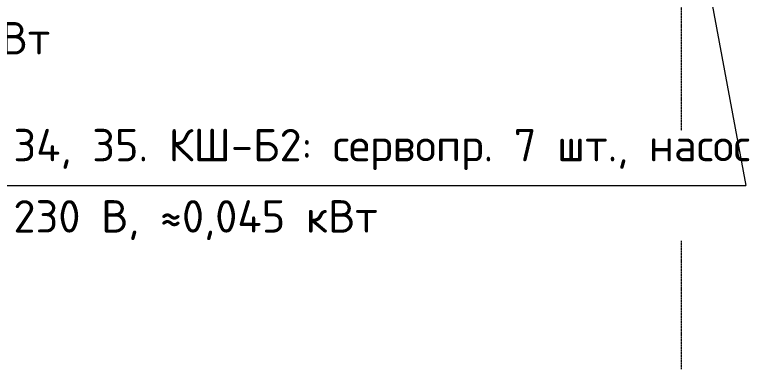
# Model space of a CAD drawing. Header units: millimetres. Extents: x -5016 to 62892, y -6019 to 88916.
# Drawn here: x 11784 to 16322, y 76616 to 78805 of the extents above; entities that cross this region are included whole.
import ezdxf
from ezdxf.enums import TextEntityAlignment as Align

# ---------------------------------------------------------------- set-up
doc = ezdxf.new("R2010")
doc.units = ezdxf.units.MM
doc.linetypes.add('Осевая 12-2-2', pattern=[16, 12, -2, 0, -2])
for name, color, linetype, lineweight in [('S-GRID', 8, 'Continuous', 13), ('АР_подложка', 8, 'Continuous', 13), ('ОВ_выноски', 7, 'Continuous', 18), ('ОВ_марки', 7, 'Continuous', 18)]:
    doc.layers.add(name, color=color, linetype=linetype, lineweight=lineweight)
doc.styles.add('GOST', font='isocpeur.ttf', dxfattribs={"width": 0.9})

# ---------------------------------------------------------------- blocks, each defined once
blk = doc.blocks.new('АР_bath')
at = {"layer": 'S-GRID', "linetype": 'Осевая 12-2-2'}
blk.add_line((18068.2, 11472.6), (18068.2, 1288.7), dxfattribs=at)

msp = doc.modelspace()

# ---------------------------------------------------------------- block references
at = {"layer": 'АР_подложка'}
msp.add_blockref('АР_bath', (-2168, 75327), dxfattribs=at)

# ---------------------------------------------------------------- next in the draw order: wipeouts: each hides what was drawn before it
for points in [[(9848, 78510), (15300, 78510), (15300, 79190), (9848, 79190)], [(11716, 77410), (16300, 77410), (16300, 78090), (11716, 78090)]]:
    msp.add_wipeout(points)

# ---------------------------------------------------------------- next in the draw order: linework, layer by layer
at = {"layer": 'ОВ_выноски'}
for points in [[(15635, 81325), (16300, 77750)], [(11716, 77750), (16300, 77750)]]:
    msp.add_lwpolyline(points, dxfattribs=at)

# ---------------------------------------------------------------- next in the draw order: texts
at = {"layer": 'ОВ_марки', "style": 'GOST'}
for s, p in [('230 В, ≈0,03 кВт', (9908, 78760)), ('230 В, ≈0,045 кВт', (11776, 77660))]:
    msp.add_text(s, height=200, dxfattribs=at).set_placement(p, align=Align.TOP_LEFT)
msp.add_text('34, 35. КШ-Б2: сервопр. 7 шт., насос', height=200, dxfattribs=at).set_placement((11776, 77840), align=Align.BOTTOM_LEFT)

doc.saveas('drawing.dxf')
